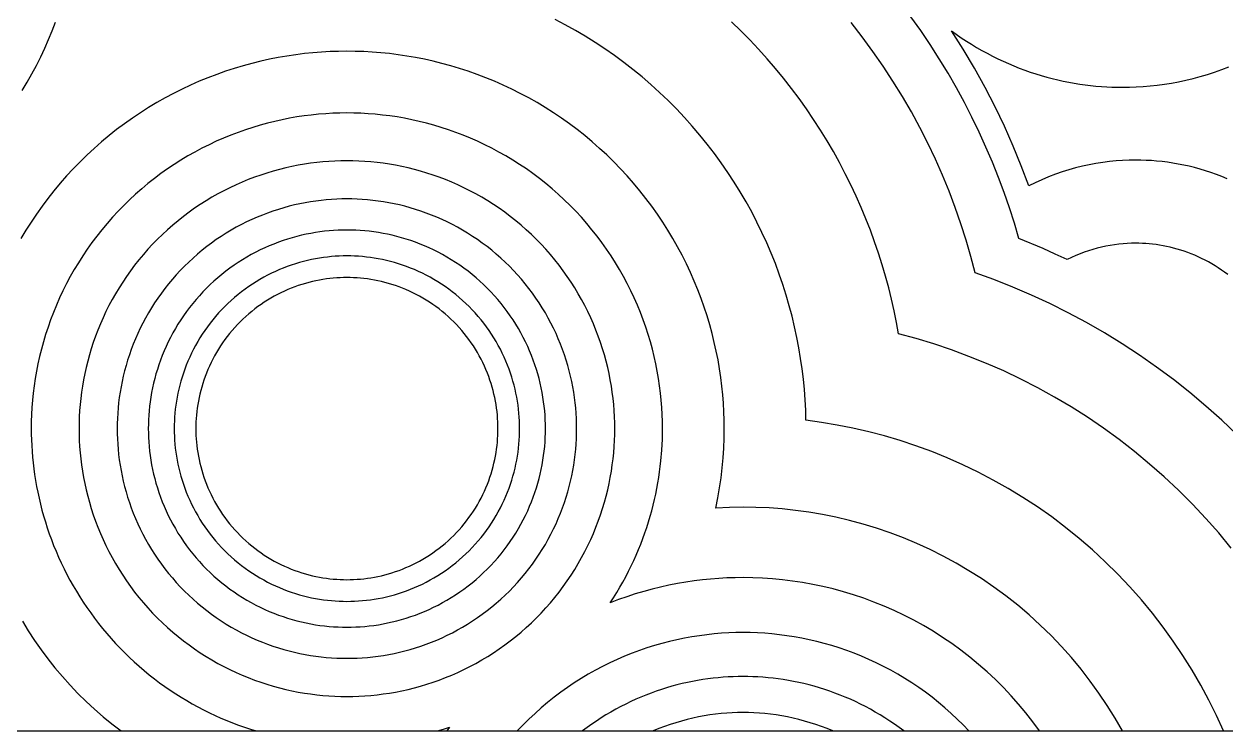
# Model space of a CAD drawing. Header units: millimetres. Extents: x -2212 to -1612, y 647 to 937.
# Drawn here: x -1735.9 to -1656.4, y 724.3 to 771.1 of the extents above; entities that cross this region are included whole.
import ezdxf

# ---------------------------------------------------------------- set-up
doc = ezdxf.new("R2010")
doc.units = ezdxf.units.MM
doc.header["$MEASUREMENT"] = 0
doc.layers.add('Default', color=18, linetype='Continuous', true_color=0x000000)
doc.layers.add('VF$DOT - Copy', color=20, linetype='Continuous', true_color=0xff4b00)

msp = doc.modelspace()

# ---------------------------------------------------------------- linework, layer by layer
at = {"layer": 'Default'}
msp.add_lwpolyline([(-2199.737, 724.312), (-1623.737, 724.312)], dxfattribs=at)
at = {"layer": 'VF$DOT - Copy'}
for points in [[(-1736.052, 766.721), (-1735.724, 767.267), (-1735.411, 767.819), (-1735.113, 768.378), (-1734.831, 768.941), (-1734.564, 769.509), (-1734.312, 770.081), (-1734.076, 770.656), (-1733.856, 771.234)], [(-1684.171, 744.88), (-1684.19, 745.55), (-1684.225, 746.226), (-1684.275, 746.907), (-1684.342, 747.592), (-1684.424, 748.28), (-1684.523, 748.972), (-1684.639, 749.667), (-1684.771, 750.364), (-1684.922, 751.063), (-1685.089, 751.762), (-1685.275, 752.462), (-1685.478, 753.162), (-1685.7, 753.861), (-1685.94, 754.558), (-1686.198, 755.253), (-1686.474, 755.945), (-1686.769, 756.634), (-1687.082, 757.318), (-1687.413, 757.997), (-1687.763, 758.67), (-1688.131, 759.337), (-1688.516, 759.997), (-1688.92, 760.648), (-1689.341, 761.291), (-1689.779, 761.925), (-1690.234, 762.549), (-1690.705, 763.162), (-1691.193, 763.764), (-1691.697, 764.353), (-1692.215, 764.931), (-1692.749, 765.495), (-1693.297, 766.045), (-1693.859, 766.581), (-1694.434, 767.103), (-1695.022, 767.609), (-1695.622, 768.099), (-1696.233, 768.574), (-1696.855, 769.032), (-1697.487, 769.473), (-1698.128, 769.896), (-1698.779, 770.303), (-1699.437, 770.691), (-1700.103, 771.062), (-1700.775, 771.415)], [(-1678.036, 750.604), (-1678.175, 751.363), (-1678.33, 752.125), (-1678.503, 752.888), (-1678.693, 753.652), (-1678.9, 754.416), (-1679.125, 755.179), (-1679.367, 755.942), (-1679.628, 756.703), (-1679.906, 757.461), (-1680.202, 758.218), (-1680.516, 758.971), (-1680.848, 759.719), (-1681.198, 760.464), (-1681.566, 761.203), (-1681.951, 761.936), (-1682.354, 762.663), (-1682.775, 763.383), (-1683.213, 764.095), (-1683.668, 764.799), (-1684.14, 765.494), (-1684.629, 766.179), (-1685.134, 766.855), (-1685.655, 767.519), (-1686.191, 768.173), (-1686.743, 768.814), (-1687.31, 769.444), (-1687.892, 770.06), (-1688.487, 770.663), (-1689.096, 771.253)], [(-1672.972, 754.646), (-1673.256, 755.728), (-1673.57, 756.81), (-1673.914, 757.89), (-1674.29, 758.968), (-1674.696, 760.041), (-1675.134, 761.109), (-1675.603, 762.17), (-1676.103, 763.224), (-1676.634, 764.268), (-1677.195, 765.301), (-1677.787, 766.322), (-1678.409, 767.33), (-1679.061, 768.324), (-1679.742, 769.302), (-1680.451, 770.262), (-1681.189, 771.204)], [(-1670.074, 756.906), (-1670.374, 757.922), (-1670.699, 758.937), (-1671.05, 759.95), (-1671.426, 760.96), (-1671.827, 761.965), (-1672.254, 762.966), (-1672.706, 763.96), (-1673.184, 764.948), (-1673.686, 765.927), (-1674.215, 766.898), (-1674.768, 767.86), (-1675.345, 768.81), (-1675.947, 769.749), (-1676.573, 770.675), (-1677.223, 771.588)], [(-1669.424, 760.394), (-1669.917, 761.717), (-1670.453, 763.033), (-1671.03, 764.34), (-1671.649, 765.636), (-1672.311, 766.919), (-1673.014, 768.187), (-1673.758, 769.438), (-1674.543, 770.67)], [(-1674.543, 770.67), (-1674.217, 770.434), (-1673.887, 770.205), (-1673.554, 769.984), (-1673.216, 769.77), (-1672.875, 769.564), (-1672.53, 769.365), (-1672.183, 769.175), (-1671.832, 768.992), (-1671.479, 768.817), (-1671.124, 768.65), (-1670.767, 768.491), (-1670.407, 768.34), (-1670.047, 768.197), (-1669.685, 768.061), (-1669.322, 767.934), (-1668.958, 767.815), (-1668.594, 767.703), (-1668.229, 767.6), (-1667.865, 767.504), (-1667.5, 767.416), (-1667.136, 767.335), (-1666.773, 767.263), (-1666.41, 767.197), (-1666.049, 767.139), (-1665.688, 767.088), (-1665.33, 767.045), (-1664.972, 767.008), (-1664.617, 766.978), (-1664.263, 766.956), (-1663.912, 766.939), (-1663.563, 766.93), (-1663.216, 766.927), (-1662.763, 766.932), (-1662.306, 766.949), (-1661.846, 766.976), (-1661.382, 767.016), (-1660.915, 767.067), (-1660.445, 767.13), (-1659.973, 767.206), (-1659.499, 767.294), (-1659.025, 767.395), (-1658.549, 767.509), (-1658.073, 767.636), (-1657.598, 767.776), (-1657.123, 767.93), (-1656.649, 768.097), (-1656.178, 768.278)], [(-1689.576, 744.327), (-1689.582, 744.882), (-1689.601, 745.441), (-1689.632, 746.004), (-1689.677, 746.572), (-1689.735, 747.143), (-1689.807, 747.717), (-1689.893, 748.294), (-1689.993, 748.873), (-1690.108, 749.454), (-1690.237, 750.036), (-1690.381, 750.619), (-1690.54, 751.201), (-1690.715, 751.784), (-1690.905, 752.365), (-1691.11, 752.945), (-1691.33, 753.523), (-1691.566, 754.098), (-1691.818, 754.67), (-1692.085, 755.238), (-1692.367, 755.802), (-1692.665, 756.36), (-1692.978, 756.913), (-1693.306, 757.459), (-1693.648, 757.998), (-1694.006, 758.53), (-1694.378, 759.053), (-1694.764, 759.568), (-1695.163, 760.074), (-1695.577, 760.57), (-1696.003, 761.055), (-1696.442, 761.53), (-1696.893, 761.993), (-1697.357, 762.444), (-1697.831, 762.883), (-1698.317, 763.31), (-1698.812, 763.723), (-1699.318, 764.123), (-1699.833, 764.509), (-1700.356, 764.88), (-1700.888, 765.238), (-1701.427, 765.581), (-1701.974, 765.909), (-1702.526, 766.222), (-1703.085, 766.519), (-1703.648, 766.802), (-1704.216, 767.069), (-1704.788, 767.32), (-1705.363, 767.556), (-1705.941, 767.777), (-1706.521, 767.982), (-1707.102, 768.172), (-1707.685, 768.346), (-1708.268, 768.505), (-1708.85, 768.649), (-1709.432, 768.779), (-1710.013, 768.893), (-1710.592, 768.993), (-1711.169, 769.079), (-1711.743, 769.151), (-1712.314, 769.209), (-1712.882, 769.254), (-1713.446, 769.285), (-1714.005, 769.304), (-1714.559, 769.31), (-1715.114, 769.304), (-1715.673, 769.285), (-1716.237, 769.254), (-1716.804, 769.209), (-1717.375, 769.151), (-1717.949, 769.079), (-1718.526, 768.993), (-1719.105, 768.893), (-1719.686, 768.779), (-1720.268, 768.649), (-1720.851, 768.505), (-1721.434, 768.346), (-1722.016, 768.172), (-1722.598, 767.982), (-1723.178, 767.777), (-1723.756, 767.556), (-1724.331, 767.32), (-1724.903, 767.069), (-1725.471, 766.802), (-1726.034, 766.519), (-1726.592, 766.222), (-1727.145, 765.909), (-1727.691, 765.581), (-1728.23, 765.238), (-1728.762, 764.88), (-1729.286, 764.509), (-1729.801, 764.123), (-1730.306, 763.723), (-1730.802, 763.31), (-1731.287, 762.883), (-1731.762, 762.444), (-1732.225, 761.993), (-1732.676, 761.53), (-1733.116, 761.055), (-1733.542, 760.57), (-1733.955, 760.074), (-1734.355, 759.568), (-1734.741, 759.053), (-1735.113, 758.53), (-1735.47, 757.998), (-1735.813, 757.459), (-1736.141, 756.913)], [(-1693.664, 744.327), (-1693.669, 744.791), (-1693.684, 745.259), (-1693.711, 745.73), (-1693.748, 746.205), (-1693.797, 746.682), (-1693.857, 747.162), (-1693.929, 747.645), (-1694.012, 748.129), (-1694.108, 748.615), (-1694.216, 749.102), (-1694.337, 749.589), (-1694.47, 750.077), (-1694.616, 750.564), (-1694.775, 751.05), (-1694.946, 751.535), (-1695.131, 752.019), (-1695.328, 752.5), (-1695.538, 752.978), (-1695.762, 753.453), (-1695.998, 753.924), (-1696.247, 754.391), (-1696.509, 754.853), (-1696.783, 755.31), (-1697.07, 755.761), (-1697.369, 756.206), (-1697.68, 756.644), (-1698.002, 757.075), (-1698.337, 757.498), (-1698.682, 757.912), (-1699.039, 758.318), (-1699.406, 758.715), (-1699.784, 759.103), (-1700.171, 759.48), (-1700.568, 759.847), (-1700.974, 760.204), (-1701.389, 760.55), (-1701.812, 760.884), (-1702.242, 761.207), (-1702.68, 761.518), (-1703.125, 761.817), (-1703.576, 762.103), (-1704.033, 762.378), (-1704.495, 762.639), (-1704.962, 762.888), (-1705.433, 763.125), (-1705.908, 763.348), (-1706.387, 763.558), (-1706.868, 763.756), (-1707.351, 763.94), (-1707.836, 764.112), (-1708.322, 764.27), (-1708.81, 764.416), (-1709.297, 764.549), (-1709.785, 764.67), (-1710.271, 764.778), (-1710.757, 764.874), (-1711.241, 764.958), (-1711.724, 765.03), (-1712.204, 765.09), (-1712.682, 765.138), (-1713.156, 765.176), (-1713.628, 765.202), (-1714.095, 765.218), (-1714.559, 765.223), (-1715.023, 765.218), (-1715.491, 765.202), (-1715.962, 765.176), (-1716.437, 765.138), (-1716.915, 765.09), (-1717.395, 765.03), (-1717.877, 764.958), (-1718.362, 764.874), (-1718.847, 764.778), (-1719.334, 764.67), (-1719.821, 764.549), (-1720.309, 764.416), (-1720.796, 764.27), (-1721.282, 764.112), (-1721.768, 763.94), (-1722.251, 763.756), (-1722.732, 763.558), (-1723.21, 763.348), (-1723.685, 763.125), (-1724.157, 762.888), (-1724.624, 762.639), (-1725.086, 762.378), (-1725.543, 762.103), (-1725.994, 761.817), (-1726.438, 761.518), (-1726.876, 761.207), (-1727.307, 760.884), (-1727.73, 760.55), (-1728.145, 760.204), (-1728.551, 759.847), (-1728.947, 759.48), (-1729.335, 759.103), (-1729.712, 758.715), (-1730.08, 758.318), (-1730.436, 757.912), (-1730.782, 757.498), (-1731.116, 757.075), (-1731.439, 756.644), (-1731.75, 756.206), (-1732.049, 755.761), (-1732.336, 755.31), (-1732.61, 754.853), (-1732.872, 754.391), (-1733.121, 753.924), (-1733.357, 753.453), (-1733.58, 752.978), (-1733.791, 752.5), (-1733.988, 752.019), (-1734.172, 751.535), (-1734.344, 751.05), (-1734.503, 750.564), (-1734.649, 750.077), (-1734.782, 749.589), (-1734.902, 749.102), (-1735.01, 748.615), (-1735.106, 748.129), (-1735.19, 747.645), (-1735.262, 747.162), (-1735.322, 746.682), (-1735.371, 746.205), (-1735.408, 745.73), (-1735.434, 745.259), (-1735.45, 744.791), (-1735.455, 744.327), (-1735.452, 743.954), (-1735.442, 743.579), (-1735.425, 743.201), (-1735.401, 742.821), (-1735.37, 742.439), (-1735.331, 742.055), (-1735.285, 741.669), (-1735.232, 741.282), (-1735.171, 740.893), (-1735.102, 740.503), (-1735.026, 740.113), (-1734.941, 739.721), (-1734.849, 739.329), (-1734.748, 738.937), (-1734.639, 738.545), (-1734.522, 738.153), (-1734.397, 737.762), (-1734.263, 737.371), (-1734.121, 736.981), (-1733.971, 736.593), (-1733.812, 736.206), (-1733.645, 735.82), (-1733.47, 735.437), (-1733.286, 735.056), (-1733.094, 734.678), (-1732.893, 734.302), (-1732.685, 733.93), (-1732.468, 733.56), (-1732.243, 733.195), (-1732.01, 732.833), (-1731.769, 732.476), (-1731.52, 732.122), (-1731.264, 731.774), (-1731, 731.43), (-1730.729, 731.092), (-1730.45, 730.758), (-1730.165, 730.431), (-1729.872, 730.109), (-1729.573, 729.793), (-1729.267, 729.484), (-1728.955, 729.181), (-1728.636, 728.884), (-1728.312, 728.595), (-1727.982, 728.312), (-1727.646, 728.037), (-1727.305, 727.769), (-1726.96, 727.508), (-1726.609, 727.255), (-1726.254, 727.01), (-1725.894, 726.773), (-1725.531, 726.543), (-1725.164, 726.322), (-1724.793, 726.109), (-1724.419, 725.904), (-1724.042, 725.707), (-1723.663, 725.518), (-1723.281, 725.338), (-1722.896, 725.166), (-1722.51, 725.003), (-1722.123, 724.848), (-1721.734, 724.701), (-1721.343, 724.563), (-1720.952, 724.433), (-1720.561, 724.312)], [(-1656.284, 760.868), (-1656.641, 761.015), (-1657, 761.152), (-1657.36, 761.279), (-1657.721, 761.397), (-1658.082, 761.505), (-1658.444, 761.604), (-1658.805, 761.693), (-1659.167, 761.773), (-1659.527, 761.844), (-1659.886, 761.907), (-1660.244, 761.96), (-1660.601, 762.005), (-1660.955, 762.041), (-1661.307, 762.068), (-1661.657, 762.088), (-1662.004, 762.099), (-1662.348, 762.103), (-1662.776, 762.097), (-1663.208, 762.079), (-1663.645, 762.049), (-1664.084, 762.006), (-1664.527, 761.949), (-1664.972, 761.88), (-1665.419, 761.796), (-1665.868, 761.699), (-1666.317, 761.587), (-1666.766, 761.461), (-1667.215, 761.32), (-1667.662, 761.164), (-1668.107, 760.994), (-1668.55, 760.809), (-1668.989, 760.609), (-1669.424, 760.394)], [(-1666.872, 755.517), (-1667.668, 755.887), (-1668.466, 756.242), (-1670.074, 756.906)], [(-1656.248, 754.523), (-1656.454, 754.677), (-1656.663, 754.826), (-1656.876, 754.969), (-1657.092, 755.106), (-1657.311, 755.237), (-1657.532, 755.363), (-1657.755, 755.482), (-1657.981, 755.595), (-1658.208, 755.702), (-1658.437, 755.802), (-1658.667, 755.897), (-1658.899, 755.985), (-1659.131, 756.067), (-1659.364, 756.143), (-1659.597, 756.213), (-1659.83, 756.277), (-1660.063, 756.334), (-1660.296, 756.386), (-1660.529, 756.432), (-1660.76, 756.472), (-1660.991, 756.507), (-1661.221, 756.535), (-1661.45, 756.559), (-1661.677, 756.576), (-1661.902, 756.589), (-1662.126, 756.597), (-1662.348, 756.599), (-1662.622, 756.595), (-1662.898, 756.584), (-1663.177, 756.565), (-1663.458, 756.537), (-1663.741, 756.502), (-1664.025, 756.457), (-1664.311, 756.404), (-1664.598, 756.343), (-1664.885, 756.272), (-1665.172, 756.192), (-1665.459, 756.103), (-1665.745, 756.005), (-1666.03, 755.897), (-1666.313, 755.78), (-1666.594, 755.653), (-1666.872, 755.517)], [(-1655.64, 743.93), (-1656.652, 744.888), (-1657.691, 745.815), (-1658.756, 746.71), (-1659.845, 747.572), (-1660.958, 748.399), (-1662.092, 749.191), (-1663.245, 749.948), (-1664.416, 750.667), (-1665.604, 751.35), (-1666.806, 751.995), (-1668.02, 752.602), (-1669.246, 753.17), (-1670.481, 753.701), (-1671.724, 754.193), (-1672.972, 754.646)], [(-1656.017, 736.424), (-1656.843, 737.418), (-1657.7, 738.387), (-1658.587, 739.329), (-1659.504, 740.244), (-1660.448, 741.129), (-1661.419, 741.984), (-1662.415, 742.807), (-1663.435, 743.597), (-1664.476, 744.353), (-1665.537, 745.075), (-1666.616, 745.762), (-1667.712, 746.412), (-1668.823, 747.027), (-1669.947, 747.604), (-1671.083, 748.145), (-1672.228, 748.648), (-1673.381, 749.113), (-1674.54, 749.541), (-1675.703, 749.932), (-1676.869, 750.286), (-1678.036, 750.604)], [(-1656.529, 724.312), (-1656.995, 725.333), (-1657.496, 726.344), (-1658.033, 727.344), (-1658.605, 728.33), (-1659.212, 729.3), (-1659.852, 730.253), (-1660.526, 731.188), (-1661.232, 732.101), (-1661.969, 732.992), (-1662.737, 733.86), (-1663.533, 734.701), (-1664.358, 735.516), (-1665.209, 736.302), (-1666.085, 737.059), (-1666.984, 737.786), (-1667.905, 738.48), (-1668.847, 739.142), (-1669.806, 739.77), (-1670.782, 740.364), (-1671.773, 740.924), (-1672.777, 741.448), (-1673.793, 741.937), (-1674.817, 742.39), (-1675.849, 742.807), (-1676.887, 743.188), (-1677.929, 743.534), (-1678.973, 743.844), (-1680.018, 744.119), (-1681.061, 744.36), (-1682.102, 744.566), (-1683.139, 744.739), (-1684.171, 744.88)], [(-1697.134, 732.794), (-1696.914, 733.134), (-1696.701, 733.477), (-1696.495, 733.824), (-1696.296, 734.173), (-1696.105, 734.526), (-1695.921, 734.881), (-1695.744, 735.238), (-1695.574, 735.597), (-1695.412, 735.959), (-1695.258, 736.322), (-1695.111, 736.686), (-1694.971, 737.052), (-1694.838, 737.419), (-1694.713, 737.787), (-1694.596, 738.155), (-1694.486, 738.524), (-1694.383, 738.893), (-1694.287, 739.262), (-1694.198, 739.63), (-1694.117, 739.999), (-1694.042, 740.367), (-1693.975, 740.734), (-1693.914, 741.1), (-1693.86, 741.465), (-1693.813, 741.829), (-1693.773, 742.191), (-1693.712, 742.911), (-1693.675, 743.623), (-1693.664, 744.327)], [(-1690.135, 739.07), (-1690.001, 739.74), (-1689.885, 740.408), (-1689.789, 741.072), (-1689.711, 741.733), (-1689.651, 742.39), (-1689.609, 743.041), (-1689.584, 743.687), (-1689.576, 744.327)], [(-1663.216, 724.312), (-1663.704, 725.16), (-1664.223, 725.995), (-1664.773, 726.815), (-1665.352, 727.617), (-1665.96, 728.401), (-1666.596, 729.165), (-1667.258, 729.908), (-1667.947, 730.627), (-1668.66, 731.323), (-1669.397, 731.992), (-1670.155, 732.635), (-1670.934, 733.251), (-1671.732, 733.838), (-1672.547, 734.395), (-1673.378, 734.922), (-1674.223, 735.418), (-1675.081, 735.884), (-1675.949, 736.317), (-1676.826, 736.719), (-1677.711, 737.088), (-1678.601, 737.426), (-1679.496, 737.732), (-1680.393, 738.006), (-1681.29, 738.249), (-1682.187, 738.461), (-1683.082, 738.642), (-1683.974, 738.794), (-1684.86, 738.916), (-1685.741, 739.01), (-1686.614, 739.075), (-1687.479, 739.114), (-1688.334, 739.127), (-1689.23, 739.113), (-1690.135, 739.07)], [(-1668.714, 724.312), (-1669.154, 724.913), (-1669.613, 725.502), (-1670.092, 726.078), (-1670.588, 726.639), (-1671.103, 727.184), (-1671.634, 727.714), (-1672.181, 728.226), (-1672.744, 728.721), (-1673.32, 729.197), (-1673.911, 729.654), (-1674.514, 730.092), (-1675.129, 730.51), (-1675.754, 730.908), (-1676.389, 731.284), (-1677.032, 731.64), (-1677.683, 731.974), (-1678.341, 732.287), (-1679.004, 732.578), (-1679.672, 732.848), (-1680.343, 733.096), (-1681.017, 733.322), (-1681.692, 733.527), (-1682.368, 733.711), (-1683.043, 733.873), (-1683.717, 734.015), (-1684.389, 734.137), (-1685.059, 734.239), (-1685.724, 734.321), (-1686.385, 734.384), (-1687.041, 734.428), (-1687.691, 734.454), (-1688.334, 734.463), (-1688.865, 734.457), (-1689.4, 734.439), (-1689.939, 734.409), (-1690.482, 734.367), (-1691.029, 734.311), (-1691.578, 734.243), (-1692.13, 734.161), (-1692.684, 734.066), (-1693.24, 733.957), (-1693.797, 733.834), (-1694.354, 733.697), (-1694.912, 733.545), (-1695.47, 733.379), (-1696.026, 733.199), (-1696.581, 733.004), (-1697.134, 732.794)], [(-1736.043, 731.575), (-1735.651, 730.936), (-1735.239, 730.308), (-1734.807, 729.691), (-1734.355, 729.086), (-1733.884, 728.493), (-1733.395, 727.914), (-1732.888, 727.35), (-1732.364, 726.801), (-1731.823, 726.268), (-1731.267, 725.752), (-1730.695, 725.254), (-1730.11, 724.773), (-1729.511, 724.312)], [(-1673.389, 724.312), (-1673.77, 724.71), (-1674.161, 725.099), (-1674.563, 725.477), (-1674.975, 725.843), (-1675.395, 726.198), (-1675.825, 726.541), (-1676.263, 726.872), (-1676.709, 727.19), (-1677.162, 727.495), (-1677.622, 727.788), (-1678.088, 728.067), (-1678.56, 728.332), (-1679.037, 728.584), (-1679.518, 728.823), (-1680.003, 729.048), (-1680.492, 729.259), (-1680.983, 729.456), (-1681.476, 729.639), (-1681.972, 729.809), (-1682.468, 729.965), (-1682.965, 730.107), (-1683.462, 730.236), (-1683.958, 730.352), (-1684.454, 730.454), (-1684.948, 730.543), (-1685.441, 730.62), (-1685.931, 730.684), (-1686.419, 730.736), (-1686.903, 730.776), (-1687.384, 730.804), (-1687.861, 730.821), (-1688.334, 730.826), (-1688.807, 730.821), (-1689.285, 730.804), (-1689.766, 730.776), (-1690.25, 730.736), (-1690.738, 730.684), (-1691.228, 730.62), (-1691.72, 730.543), (-1692.215, 730.454), (-1692.71, 730.352), (-1693.207, 730.236), (-1693.704, 730.107), (-1694.201, 729.965), (-1694.697, 729.809), (-1695.192, 729.639), (-1695.686, 729.456), (-1696.177, 729.259), (-1696.666, 729.048), (-1697.151, 728.823), (-1697.632, 728.584), (-1698.109, 728.332), (-1698.581, 728.067), (-1699.047, 727.788), (-1699.507, 727.495), (-1699.96, 727.19), (-1700.406, 726.872), (-1700.844, 726.541), (-1701.273, 726.198), (-1701.694, 725.843), (-1702.106, 725.477), (-1702.508, 725.099), (-1702.899, 724.71), (-1703.28, 724.312)], [(-1677.702, 724.312), (-1678.005, 724.538), (-1678.312, 724.758), (-1678.624, 724.971), (-1678.939, 725.177), (-1679.258, 725.375), (-1679.58, 725.566), (-1679.906, 725.75), (-1680.234, 725.926), (-1680.565, 726.094), (-1680.898, 726.255), (-1681.233, 726.408), (-1681.57, 726.554), (-1681.909, 726.692), (-1682.249, 726.822), (-1682.59, 726.945), (-1682.932, 727.059), (-1683.274, 727.167), (-1683.617, 727.267), (-1683.96, 727.359), (-1684.303, 727.444), (-1684.645, 727.521), (-1684.987, 727.592), (-1685.329, 727.655), (-1685.669, 727.711), (-1686.008, 727.76), (-1686.346, 727.801), (-1686.682, 727.837), (-1687.017, 727.865), (-1687.349, 727.887), (-1687.68, 727.903), (-1688.008, 727.912), (-1688.334, 727.915), (-1688.66, 727.912), (-1688.989, 727.903), (-1689.319, 727.887), (-1689.652, 727.865), (-1689.987, 727.837), (-1690.323, 727.801), (-1690.661, 727.76), (-1691, 727.711), (-1691.34, 727.655), (-1691.681, 727.592), (-1692.023, 727.521), (-1692.366, 727.444), (-1692.709, 727.359), (-1693.052, 727.267), (-1693.395, 727.167), (-1693.737, 727.059), (-1694.079, 726.945), (-1694.42, 726.822), (-1694.76, 726.692), (-1695.099, 726.554), (-1695.436, 726.408), (-1695.771, 726.255), (-1696.104, 726.094), (-1696.435, 725.926), (-1696.763, 725.75), (-1697.088, 725.566), (-1697.411, 725.375), (-1697.73, 725.177), (-1698.045, 724.971), (-1698.356, 724.758), (-1698.664, 724.538), (-1698.967, 724.312)], [(-1682.394, 724.312), (-1682.766, 724.465), (-1683.139, 724.607), (-1683.514, 724.739), (-1683.889, 724.86), (-1684.266, 724.97), (-1684.642, 725.071), (-1685.018, 725.16), (-1685.394, 725.24), (-1685.769, 725.309), (-1686.142, 725.369), (-1686.513, 725.419), (-1686.883, 725.459), (-1687.25, 725.49), (-1687.615, 725.512), (-1687.976, 725.525), (-1688.334, 725.529), (-1688.693, 725.525), (-1689.054, 725.512), (-1689.419, 725.49), (-1689.786, 725.459), (-1690.155, 725.419), (-1690.527, 725.369), (-1690.9, 725.309), (-1691.275, 725.24), (-1691.65, 725.16), (-1692.027, 725.071), (-1692.403, 724.97), (-1692.779, 724.86), (-1693.155, 724.739), (-1693.53, 724.607), (-1693.903, 724.465), (-1694.275, 724.312)], [(-1708.558, 724.312), (-1708.166, 724.433), (-1707.774, 724.564)], [(-1707.774, 724.564), (-1707.955, 724.312)]]:
    msp.add_lwpolyline(points, dxfattribs=at)
for points in [[(-1696.828, 744.327), (-1696.832, 744.721), (-1696.845, 745.117), (-1696.868, 745.517), (-1696.899, 745.92), (-1696.941, 746.326), (-1696.992, 746.733), (-1697.053, 747.143), (-1697.124, 747.553), (-1697.205, 747.966), (-1697.297, 748.379), (-1697.399, 748.792), (-1697.512, 749.206), (-1697.636, 749.619), (-1697.771, 750.032), (-1697.916, 750.444), (-1698.073, 750.854), (-1698.24, 751.262), (-1698.419, 751.668), (-1698.608, 752.071), (-1698.809, 752.471), (-1699.02, 752.867), (-1699.242, 753.259), (-1699.475, 753.647), (-1699.718, 754.03), (-1699.972, 754.407), (-1700.236, 754.779), (-1700.51, 755.144), (-1700.793, 755.503), (-1701.087, 755.855), (-1701.389, 756.2), (-1701.701, 756.536), (-1702.021, 756.865), (-1702.35, 757.185), (-1702.687, 757.497), (-1703.031, 757.8), (-1703.383, 758.093), (-1703.742, 758.377), (-1704.107, 758.651), (-1704.479, 758.915), (-1704.856, 759.168), (-1705.239, 759.412), (-1705.627, 759.644), (-1706.019, 759.866), (-1706.415, 760.078), (-1706.815, 760.278), (-1707.218, 760.468), (-1707.624, 760.646), (-1708.032, 760.814), (-1708.443, 760.97), (-1708.854, 761.116), (-1709.267, 761.25), (-1709.68, 761.374), (-1710.094, 761.487), (-1710.508, 761.589), (-1710.921, 761.681), (-1711.333, 761.763), (-1711.744, 761.834), (-1712.153, 761.895), (-1712.561, 761.946), (-1712.966, 761.987), (-1713.369, 762.019), (-1713.769, 762.041), (-1714.166, 762.054), (-1714.559, 762.059), (-1714.953, 762.054), (-1715.35, 762.041), (-1715.75, 762.019), (-1716.153, 761.987), (-1716.558, 761.946), (-1716.965, 761.895), (-1717.375, 761.834), (-1717.786, 761.763), (-1718.198, 761.681), (-1718.611, 761.589), (-1719.025, 761.487), (-1719.438, 761.374), (-1719.852, 761.25), (-1720.264, 761.116), (-1720.676, 760.97), (-1721.086, 760.814), (-1721.494, 760.646), (-1721.9, 760.468), (-1722.303, 760.278), (-1722.703, 760.078), (-1723.1, 759.866), (-1723.492, 759.644), (-1723.879, 759.412), (-1724.262, 759.168), (-1724.64, 758.915), (-1725.011, 758.651), (-1725.377, 758.377), (-1725.735, 758.093), (-1726.087, 757.8), (-1726.432, 757.497), (-1726.769, 757.185), (-1727.097, 756.865), (-1727.418, 756.536), (-1727.729, 756.2), (-1728.032, 755.855), (-1728.325, 755.503), (-1728.609, 755.144), (-1728.883, 754.779), (-1729.147, 754.407), (-1729.401, 754.03), (-1729.644, 753.647), (-1729.877, 753.259), (-1730.099, 752.867), (-1730.31, 752.471), (-1730.51, 752.071), (-1730.7, 751.668), (-1730.878, 751.262), (-1731.046, 750.854), (-1731.202, 750.444), (-1731.348, 750.032), (-1731.483, 749.619), (-1731.606, 749.206), (-1731.719, 748.792), (-1731.822, 748.379), (-1731.913, 747.966), (-1731.995, 747.553), (-1732.066, 747.143), (-1732.127, 746.733), (-1732.178, 746.326), (-1732.219, 745.92), (-1732.251, 745.517), (-1732.273, 745.117), (-1732.286, 744.721), (-1732.291, 744.327), (-1732.286, 743.933), (-1732.273, 743.537), (-1732.251, 743.137), (-1732.219, 742.734), (-1732.178, 742.328), (-1732.127, 741.921), (-1732.066, 741.512), (-1731.995, 741.101), (-1731.913, 740.688), (-1731.822, 740.275), (-1731.719, 739.862), (-1731.606, 739.448), (-1731.483, 739.035), (-1731.348, 738.622), (-1731.202, 738.21), (-1731.046, 737.8), (-1730.878, 737.392), (-1730.7, 736.986), (-1730.51, 736.583), (-1730.31, 736.183), (-1730.099, 735.787), (-1729.877, 735.395), (-1729.644, 735.007), (-1729.401, 734.624), (-1729.147, 734.247), (-1728.883, 733.875), (-1728.609, 733.51), (-1728.325, 733.151), (-1728.032, 732.799), (-1727.729, 732.454), (-1727.418, 732.118), (-1727.097, 731.789), (-1726.769, 731.469), (-1726.432, 731.157), (-1726.087, 730.854), (-1725.735, 730.561), (-1725.377, 730.277), (-1725.011, 730.003), (-1724.64, 729.739), (-1724.262, 729.486), (-1723.879, 729.242), (-1723.492, 729.01), (-1723.1, 728.788), (-1722.703, 728.576), (-1722.303, 728.376), (-1721.9, 728.186), (-1721.494, 728.008), (-1721.086, 727.84), (-1720.676, 727.684), (-1720.264, 727.538), (-1719.852, 727.404), (-1719.438, 727.28), (-1719.025, 727.167), (-1718.611, 727.065), (-1718.198, 726.973), (-1717.786, 726.891), (-1717.375, 726.82), (-1716.965, 726.759), (-1716.558, 726.708), (-1716.153, 726.667), (-1715.75, 726.635), (-1715.35, 726.613), (-1714.953, 726.6), (-1714.559, 726.595), (-1714.166, 726.6), (-1713.769, 726.613), (-1713.369, 726.635), (-1712.966, 726.667), (-1712.561, 726.708), (-1712.153, 726.759), (-1711.744, 726.82), (-1711.333, 726.891), (-1710.921, 726.973), (-1710.508, 727.065), (-1710.094, 727.167), (-1709.68, 727.28), (-1709.267, 727.404), (-1708.854, 727.538), (-1708.443, 727.684), (-1708.032, 727.84), (-1707.624, 728.008), (-1707.218, 728.186), (-1706.815, 728.376), (-1706.415, 728.576), (-1706.019, 728.788), (-1705.627, 729.01), (-1705.239, 729.242), (-1704.856, 729.486), (-1704.479, 729.739), (-1704.107, 730.003), (-1703.742, 730.277), (-1703.383, 730.561), (-1703.031, 730.854), (-1702.687, 731.157), (-1702.35, 731.469), (-1702.021, 731.789), (-1701.701, 732.118), (-1701.389, 732.454), (-1701.087, 732.799), (-1700.793, 733.151), (-1700.51, 733.51), (-1700.236, 733.875), (-1699.972, 734.247), (-1699.718, 734.624), (-1699.475, 735.007), (-1699.242, 735.395), (-1699.02, 735.787), (-1698.809, 736.183), (-1698.608, 736.583), (-1698.419, 736.986), (-1698.24, 737.392), (-1698.073, 737.8), (-1697.916, 738.21), (-1697.771, 738.622), (-1697.636, 739.035), (-1697.512, 739.448), (-1697.399, 739.862), (-1697.297, 740.275), (-1697.205, 740.688), (-1697.124, 741.101), (-1697.053, 741.512), (-1696.992, 741.921), (-1696.941, 742.328), (-1696.899, 742.734), (-1696.868, 743.137), (-1696.845, 743.537), (-1696.832, 743.933)], [(-1699.352, 744.327), (-1699.356, 744.665), (-1699.368, 745.005), (-1699.387, 745.348), (-1699.414, 745.693), (-1699.449, 746.041), (-1699.493, 746.391), (-1699.545, 746.742), (-1699.606, 747.094), (-1699.676, 747.448), (-1699.755, 747.802), (-1699.843, 748.157), (-1699.939, 748.511), (-1700.046, 748.866), (-1700.161, 749.22), (-1700.286, 749.573), (-1700.42, 749.925), (-1700.564, 750.275), (-1700.717, 750.623), (-1700.879, 750.968), (-1701.051, 751.311), (-1701.232, 751.651), (-1701.423, 751.988), (-1701.623, 752.32), (-1701.831, 752.648), (-1702.049, 752.972), (-1702.275, 753.291), (-1702.51, 753.604), (-1702.753, 753.912), (-1703.005, 754.214), (-1703.264, 754.509), (-1703.532, 754.798), (-1703.806, 755.08), (-1704.088, 755.355), (-1704.377, 755.622), (-1704.673, 755.881), (-1704.974, 756.133), (-1705.282, 756.376), (-1705.596, 756.611), (-1705.914, 756.838), (-1706.238, 757.055), (-1706.566, 757.264), (-1706.899, 757.463), (-1707.235, 757.654), (-1707.575, 757.835), (-1707.918, 758.007), (-1708.264, 758.169), (-1708.612, 758.323), (-1708.962, 758.466), (-1709.313, 758.6), (-1709.667, 758.725), (-1710.02, 758.841), (-1710.375, 758.947), (-1710.73, 759.044), (-1711.084, 759.132), (-1711.439, 759.21), (-1711.792, 759.28), (-1712.145, 759.341), (-1712.496, 759.393), (-1712.845, 759.437), (-1713.193, 759.472), (-1713.538, 759.5), (-1713.881, 759.519), (-1714.222, 759.53), (-1714.559, 759.534), (-1714.897, 759.53), (-1715.237, 759.519), (-1715.58, 759.5), (-1715.926, 759.472), (-1716.273, 759.437), (-1716.623, 759.393), (-1716.974, 759.341), (-1717.326, 759.28), (-1717.68, 759.21), (-1718.034, 759.132), (-1718.389, 759.044), (-1718.744, 758.947), (-1719.098, 758.841), (-1719.452, 758.725), (-1719.805, 758.6), (-1720.157, 758.466), (-1720.507, 758.323), (-1720.855, 758.169), (-1721.201, 758.007), (-1721.544, 757.835), (-1721.884, 757.654), (-1722.22, 757.463), (-1722.552, 757.264), (-1722.881, 757.055), (-1723.204, 756.838), (-1723.523, 756.611), (-1723.836, 756.376), (-1724.144, 756.133), (-1724.446, 755.881), (-1724.741, 755.622), (-1725.03, 755.355), (-1725.312, 755.08), (-1725.587, 754.798), (-1725.854, 754.509), (-1726.114, 754.214), (-1726.365, 753.912), (-1726.609, 753.604), (-1726.843, 753.291), (-1727.07, 752.972), (-1727.287, 752.648), (-1727.496, 752.32), (-1727.696, 751.988), (-1727.886, 751.651), (-1728.067, 751.311), (-1728.239, 750.968), (-1728.402, 750.623), (-1728.555, 750.275), (-1728.698, 749.925), (-1728.833, 749.573), (-1728.958, 749.22), (-1729.073, 748.866), (-1729.179, 748.511), (-1729.276, 748.157), (-1729.364, 747.802), (-1729.443, 747.448), (-1729.512, 747.094), (-1729.573, 746.742), (-1729.626, 746.391), (-1729.669, 746.041), (-1729.705, 745.693), (-1729.732, 745.348), (-1729.751, 745.005), (-1729.762, 744.665), (-1729.766, 744.327), (-1729.762, 743.989), (-1729.751, 743.649), (-1729.732, 743.306), (-1729.705, 742.961), (-1729.669, 742.613), (-1729.626, 742.264), (-1729.573, 741.912), (-1729.512, 741.56), (-1729.443, 741.206), (-1729.364, 740.852), (-1729.276, 740.497), (-1729.179, 740.143), (-1729.073, 739.788), (-1728.958, 739.434), (-1728.833, 739.081), (-1728.698, 738.729), (-1728.555, 738.379), (-1728.402, 738.031), (-1728.239, 737.686), (-1728.067, 737.343), (-1727.886, 737.003), (-1727.696, 736.666), (-1727.496, 736.334), (-1727.287, 736.006), (-1727.07, 735.682), (-1726.843, 735.363), (-1726.609, 735.05), (-1726.365, 734.742), (-1726.114, 734.44), (-1725.854, 734.145), (-1725.587, 733.856), (-1725.312, 733.574), (-1725.03, 733.299), (-1724.741, 733.032), (-1724.446, 732.773), (-1724.144, 732.521), (-1723.836, 732.278), (-1723.523, 732.043), (-1723.204, 731.817), (-1722.881, 731.599), (-1722.552, 731.39), (-1722.22, 731.191), (-1721.884, 731), (-1721.544, 730.819), (-1721.201, 730.647), (-1720.855, 730.485), (-1720.507, 730.332), (-1720.157, 730.188), (-1719.805, 730.054), (-1719.452, 729.929), (-1719.098, 729.813), (-1718.744, 729.707), (-1718.389, 729.61), (-1718.034, 729.522), (-1717.68, 729.444), (-1717.326, 729.374), (-1716.974, 729.313), (-1716.623, 729.261), (-1716.273, 729.217), (-1715.926, 729.182), (-1715.58, 729.154), (-1715.237, 729.135), (-1714.897, 729.124), (-1714.559, 729.12), (-1714.222, 729.124), (-1713.881, 729.135), (-1713.538, 729.154), (-1713.193, 729.182), (-1712.845, 729.217), (-1712.496, 729.261), (-1712.145, 729.313), (-1711.792, 729.374), (-1711.439, 729.444), (-1711.084, 729.522), (-1710.73, 729.61), (-1710.375, 729.707), (-1710.02, 729.813), (-1709.667, 729.929), (-1709.313, 730.054), (-1708.962, 730.188), (-1708.612, 730.332), (-1708.264, 730.485), (-1707.918, 730.647), (-1707.575, 730.819), (-1707.235, 731), (-1706.899, 731.191), (-1706.566, 731.39), (-1706.238, 731.599), (-1705.914, 731.817), (-1705.596, 732.043), (-1705.282, 732.278), (-1704.974, 732.521), (-1704.673, 732.773), (-1704.377, 733.032), (-1704.088, 733.299), (-1703.806, 733.574), (-1703.532, 733.856), (-1703.264, 734.145), (-1703.005, 734.44), (-1702.753, 734.742), (-1702.51, 735.05), (-1702.275, 735.363), (-1702.049, 735.682), (-1701.831, 736.006), (-1701.623, 736.334), (-1701.423, 736.666), (-1701.232, 737.003), (-1701.051, 737.343), (-1700.879, 737.686), (-1700.717, 738.031), (-1700.564, 738.379), (-1700.42, 738.729), (-1700.286, 739.081), (-1700.161, 739.434), (-1700.046, 739.788), (-1699.939, 740.143), (-1699.843, 740.497), (-1699.755, 740.852), (-1699.676, 741.206), (-1699.606, 741.56), (-1699.545, 741.912), (-1699.493, 742.264), (-1699.449, 742.613), (-1699.414, 742.961), (-1699.387, 743.306), (-1699.368, 743.649), (-1699.356, 743.989)], [(-1701.414, 744.327), (-1701.417, 744.619), (-1701.427, 744.913), (-1701.443, 745.21), (-1701.467, 745.508), (-1701.497, 745.809), (-1701.535, 746.111), (-1701.581, 746.414), (-1701.633, 746.719), (-1701.693, 747.025), (-1701.762, 747.331), (-1701.837, 747.637), (-1701.921, 747.944), (-1702.013, 748.251), (-1702.113, 748.557), (-1702.221, 748.862), (-1702.337, 749.166), (-1702.461, 749.468), (-1702.593, 749.769), (-1702.734, 750.068), (-1702.882, 750.365), (-1703.039, 750.658), (-1703.204, 750.949), (-1703.376, 751.237), (-1703.557, 751.52), (-1703.745, 751.8), (-1703.94, 752.076), (-1704.143, 752.347), (-1704.354, 752.613), (-1704.571, 752.874), (-1704.795, 753.129), (-1705.026, 753.379), (-1705.264, 753.622), (-1705.508, 753.86), (-1705.757, 754.091), (-1706.013, 754.315), (-1706.274, 754.533), (-1706.54, 754.743), (-1706.811, 754.946), (-1707.086, 755.142), (-1707.366, 755.33), (-1707.65, 755.51), (-1707.937, 755.683), (-1708.228, 755.847), (-1708.522, 756.004), (-1708.818, 756.153), (-1709.117, 756.293), (-1709.418, 756.425), (-1709.72, 756.55), (-1710.025, 756.666), (-1710.33, 756.774), (-1710.636, 756.873), (-1710.942, 756.965), (-1711.249, 757.049), (-1711.555, 757.125), (-1711.862, 757.193), (-1712.167, 757.253), (-1712.472, 757.306), (-1712.776, 757.351), (-1713.078, 757.389), (-1713.378, 757.419), (-1713.677, 757.443), (-1713.973, 757.46), (-1714.268, 757.469), (-1714.559, 757.473), (-1714.851, 757.469), (-1715.145, 757.46), (-1715.442, 757.443), (-1715.74, 757.419), (-1716.041, 757.389), (-1716.343, 757.351), (-1716.647, 757.306), (-1716.951, 757.253), (-1717.257, 757.193), (-1717.563, 757.125), (-1717.87, 757.049), (-1718.176, 756.965), (-1718.483, 756.873), (-1718.789, 756.774), (-1719.094, 756.666), (-1719.398, 756.55), (-1719.701, 756.425), (-1720.002, 756.293), (-1720.301, 756.153), (-1720.597, 756.004), (-1720.891, 755.847), (-1721.182, 755.683), (-1721.469, 755.51), (-1721.753, 755.33), (-1722.032, 755.142), (-1722.308, 754.946), (-1722.579, 754.743), (-1722.845, 754.533), (-1723.106, 754.315), (-1723.361, 754.091), (-1723.611, 753.86), (-1723.855, 753.622), (-1724.092, 753.379), (-1724.323, 753.129), (-1724.547, 752.874), (-1724.765, 752.613), (-1724.975, 752.347), (-1725.178, 752.076), (-1725.374, 751.8), (-1725.562, 751.52), (-1725.742, 751.237), (-1725.915, 750.949), (-1726.08, 750.658), (-1726.236, 750.365), (-1726.385, 750.068), (-1726.525, 749.769), (-1726.658, 749.468), (-1726.782, 749.166), (-1726.898, 748.862), (-1727.006, 748.557), (-1727.106, 748.251), (-1727.197, 747.944), (-1727.281, 747.637), (-1727.357, 747.331), (-1727.425, 747.025), (-1727.485, 746.719), (-1727.538, 746.414), (-1727.583, 746.111), (-1727.621, 745.809), (-1727.652, 745.508), (-1727.675, 745.21), (-1727.692, 744.913), (-1727.702, 744.619), (-1727.705, 744.327), (-1727.702, 744.035), (-1727.692, 743.741), (-1727.675, 743.444), (-1727.652, 743.146), (-1727.621, 742.845), (-1727.583, 742.543), (-1727.538, 742.24), (-1727.485, 741.935), (-1727.425, 741.629), (-1727.357, 741.323), (-1727.281, 741.017), (-1727.197, 740.71), (-1727.106, 740.403), (-1727.006, 740.097), (-1726.898, 739.792), (-1726.782, 739.488), (-1726.658, 739.186), (-1726.525, 738.885), (-1726.385, 738.586), (-1726.236, 738.289), (-1726.08, 737.996), (-1725.915, 737.705), (-1725.742, 737.417), (-1725.562, 737.134), (-1725.374, 736.854), (-1725.178, 736.578), (-1724.975, 736.307), (-1724.765, 736.041), (-1724.547, 735.781), (-1724.323, 735.525), (-1724.092, 735.275), (-1723.855, 735.032), (-1723.611, 734.794), (-1723.361, 734.563), (-1723.106, 734.339), (-1722.845, 734.121), (-1722.579, 733.911), (-1722.308, 733.708), (-1722.032, 733.512), (-1721.753, 733.324), (-1721.469, 733.144), (-1721.182, 732.971), (-1720.891, 732.807), (-1720.597, 732.65), (-1720.301, 732.501), (-1720.002, 732.361), (-1719.701, 732.229), (-1719.398, 732.104), (-1719.094, 731.988), (-1718.789, 731.88), (-1718.483, 731.781), (-1718.176, 731.689), (-1717.87, 731.605), (-1717.563, 731.529), (-1717.257, 731.461), (-1716.951, 731.401), (-1716.647, 731.348), (-1716.343, 731.303), (-1716.041, 731.265), (-1715.74, 731.235), (-1715.442, 731.211), (-1715.145, 731.195), (-1714.851, 731.185), (-1714.559, 731.181), (-1714.268, 731.185), (-1713.973, 731.195), (-1713.677, 731.211), (-1713.378, 731.235), (-1713.078, 731.265), (-1712.776, 731.303), (-1712.472, 731.348), (-1712.167, 731.401), (-1711.862, 731.461), (-1711.555, 731.529), (-1711.249, 731.605), (-1710.942, 731.689), (-1710.636, 731.781), (-1710.33, 731.88), (-1710.025, 731.988), (-1709.72, 732.104), (-1709.418, 732.229), (-1709.117, 732.361), (-1708.818, 732.501), (-1708.522, 732.65), (-1708.228, 732.807), (-1707.937, 732.971), (-1707.65, 733.144), (-1707.366, 733.324), (-1707.086, 733.512), (-1706.811, 733.708), (-1706.54, 733.911), (-1706.274, 734.121), (-1706.013, 734.339), (-1705.757, 734.563), (-1705.508, 734.794), (-1705.264, 735.032), (-1705.026, 735.275), (-1704.795, 735.525), (-1704.571, 735.781), (-1704.354, 736.041), (-1704.143, 736.307), (-1703.94, 736.578), (-1703.745, 736.854), (-1703.557, 737.134), (-1703.376, 737.417), (-1703.204, 737.705), (-1703.039, 737.996), (-1702.882, 738.289), (-1702.734, 738.586), (-1702.593, 738.885), (-1702.461, 739.186), (-1702.337, 739.488), (-1702.221, 739.792), (-1702.113, 740.097), (-1702.013, 740.403), (-1701.921, 740.71), (-1701.837, 741.017), (-1701.762, 741.323), (-1701.693, 741.629), (-1701.633, 741.935), (-1701.581, 742.24), (-1701.535, 742.543), (-1701.497, 742.845), (-1701.467, 743.146), (-1701.443, 743.444), (-1701.427, 743.741), (-1701.417, 744.035)], [(-1703.124, 744.327), (-1703.127, 744.581), (-1703.136, 744.837), (-1703.15, 745.095), (-1703.17, 745.355), (-1703.197, 745.616), (-1703.23, 745.879), (-1703.269, 746.143), (-1703.315, 746.408), (-1703.368, 746.674), (-1703.427, 746.94), (-1703.493, 747.207), (-1703.566, 747.473), (-1703.645, 747.74), (-1703.732, 748.006), (-1703.826, 748.272), (-1703.927, 748.536), (-1704.035, 748.799), (-1704.15, 749.061), (-1704.272, 749.321), (-1704.402, 749.579), (-1704.538, 749.835), (-1704.681, 750.088), (-1704.831, 750.338), (-1704.988, 750.584), (-1705.152, 750.828), (-1705.322, 751.067), (-1705.499, 751.303), (-1705.682, 751.535), (-1705.871, 751.761), (-1706.066, 751.984), (-1706.267, 752.201), (-1706.473, 752.413), (-1706.685, 752.619), (-1706.903, 752.82), (-1707.125, 753.016), (-1707.352, 753.205), (-1707.583, 753.388), (-1707.819, 753.564), (-1708.059, 753.735), (-1708.302, 753.898), (-1708.549, 754.055), (-1708.799, 754.205), (-1709.052, 754.348), (-1709.307, 754.485), (-1709.565, 754.614), (-1709.825, 754.736), (-1710.087, 754.851), (-1710.35, 754.959), (-1710.615, 755.06), (-1710.88, 755.154), (-1711.146, 755.241), (-1711.413, 755.321), (-1711.68, 755.394), (-1711.946, 755.46), (-1712.213, 755.519), (-1712.479, 755.571), (-1712.744, 755.617), (-1713.008, 755.656), (-1713.27, 755.689), (-1713.532, 755.716), (-1713.792, 755.736), (-1714.05, 755.751), (-1714.305, 755.759), (-1714.559, 755.762), (-1714.813, 755.759), (-1715.069, 755.751), (-1715.327, 755.736), (-1715.587, 755.716), (-1715.848, 755.689), (-1716.111, 755.656), (-1716.375, 755.617), (-1716.64, 755.571), (-1716.906, 755.519), (-1717.172, 755.46), (-1717.439, 755.394), (-1717.706, 755.321), (-1717.972, 755.241), (-1718.239, 755.154), (-1718.504, 755.06), (-1718.769, 754.959), (-1719.032, 754.851), (-1719.294, 754.736), (-1719.553, 754.614), (-1719.811, 754.485), (-1720.067, 754.348), (-1720.32, 754.205), (-1720.57, 754.055), (-1720.817, 753.898), (-1721.06, 753.735), (-1721.3, 753.564), (-1721.535, 753.388), (-1721.767, 753.205), (-1721.994, 753.016), (-1722.216, 752.82), (-1722.433, 752.619), (-1722.645, 752.413), (-1722.852, 752.201), (-1723.053, 751.984), (-1723.248, 751.761), (-1723.437, 751.535), (-1723.62, 751.303), (-1723.797, 751.067), (-1723.967, 750.828), (-1724.13, 750.584), (-1724.287, 750.338), (-1724.437, 750.088), (-1724.581, 749.835), (-1724.717, 749.579), (-1724.846, 749.321), (-1724.968, 749.061), (-1725.083, 748.799), (-1725.192, 748.536), (-1725.292, 748.272), (-1725.386, 748.006), (-1725.473, 747.74), (-1725.553, 747.473), (-1725.626, 747.207), (-1725.692, 746.94), (-1725.751, 746.674), (-1725.804, 746.408), (-1725.849, 746.143), (-1725.889, 745.879), (-1725.922, 745.616), (-1725.948, 745.355), (-1725.969, 745.095), (-1725.983, 744.837), (-1725.992, 744.581), (-1725.994, 744.327), (-1725.992, 744.073), (-1725.983, 743.817), (-1725.969, 743.559), (-1725.948, 743.3), (-1725.922, 743.038), (-1725.889, 742.775), (-1725.849, 742.511), (-1725.804, 742.246), (-1725.751, 741.98), (-1725.692, 741.714), (-1725.626, 741.447), (-1725.553, 741.181), (-1725.473, 740.914), (-1725.386, 740.648), (-1725.292, 740.382), (-1725.192, 740.118), (-1725.083, 739.855), (-1724.968, 739.593), (-1724.846, 739.333), (-1724.717, 739.075), (-1724.581, 738.819), (-1724.437, 738.566), (-1724.287, 738.316), (-1724.13, 738.07), (-1723.967, 737.826), (-1723.797, 737.587), (-1723.62, 737.351), (-1723.437, 737.119), (-1723.248, 736.893), (-1723.053, 736.67), (-1722.852, 736.453), (-1722.645, 736.241), (-1722.433, 736.035), (-1722.216, 735.834), (-1721.994, 735.638), (-1721.767, 735.449), (-1721.535, 735.266), (-1721.3, 735.09), (-1721.06, 734.919), (-1720.817, 734.756), (-1720.57, 734.599), (-1720.32, 734.449), (-1720.067, 734.306), (-1719.811, 734.169), (-1719.553, 734.04), (-1719.294, 733.918), (-1719.032, 733.803), (-1718.769, 733.695), (-1718.504, 733.594), (-1718.239, 733.5), (-1717.972, 733.413), (-1717.706, 733.333), (-1717.439, 733.26), (-1717.172, 733.194), (-1716.906, 733.135), (-1716.64, 733.083), (-1716.375, 733.037), (-1716.111, 732.998), (-1715.848, 732.965), (-1715.587, 732.938), (-1715.327, 732.918), (-1715.069, 732.903), (-1714.813, 732.895), (-1714.559, 732.892), (-1714.305, 732.895), (-1714.05, 732.903), (-1713.792, 732.918), (-1713.532, 732.938), (-1713.27, 732.965), (-1713.008, 732.998), (-1712.744, 733.037), (-1712.479, 733.083), (-1712.213, 733.135), (-1711.946, 733.194), (-1711.68, 733.26), (-1711.413, 733.333), (-1711.146, 733.413), (-1710.88, 733.5), (-1710.615, 733.594), (-1710.35, 733.695), (-1710.087, 733.803), (-1709.825, 733.918), (-1709.565, 734.04), (-1709.307, 734.169), (-1709.052, 734.306), (-1708.799, 734.449), (-1708.549, 734.599), (-1708.302, 734.756), (-1708.059, 734.919), (-1707.819, 735.09), (-1707.583, 735.266), (-1707.352, 735.449), (-1707.125, 735.638), (-1706.903, 735.834), (-1706.685, 736.035), (-1706.473, 736.241), (-1706.267, 736.453), (-1706.066, 736.67), (-1705.871, 736.893), (-1705.682, 737.119), (-1705.499, 737.351), (-1705.322, 737.587), (-1705.152, 737.826), (-1704.988, 738.07), (-1704.831, 738.316), (-1704.681, 738.566), (-1704.538, 738.819), (-1704.402, 739.075), (-1704.272, 739.333), (-1704.15, 739.593), (-1704.035, 739.855), (-1703.927, 740.118), (-1703.826, 740.382), (-1703.732, 740.648), (-1703.645, 740.914), (-1703.566, 741.181), (-1703.493, 741.447), (-1703.427, 741.714), (-1703.368, 741.98), (-1703.315, 742.246), (-1703.269, 742.511), (-1703.23, 742.775), (-1703.197, 743.038), (-1703.17, 743.3), (-1703.15, 743.559), (-1703.136, 743.817), (-1703.127, 744.073)], [(-1704.559, 744.327), (-1704.562, 744.549), (-1704.569, 744.773), (-1704.582, 744.998), (-1704.6, 745.226), (-1704.623, 745.454), (-1704.652, 745.684), (-1704.686, 745.915), (-1704.726, 746.147), (-1704.772, 746.379), (-1704.824, 746.612), (-1704.882, 746.845), (-1704.945, 747.079), (-1705.015, 747.312), (-1705.091, 747.545), (-1705.173, 747.777), (-1705.261, 748.008), (-1705.356, 748.238), (-1705.457, 748.467), (-1705.563, 748.694), (-1705.676, 748.92), (-1705.796, 749.143), (-1705.921, 749.365), (-1706.052, 749.583), (-1706.189, 749.799), (-1706.332, 750.012), (-1706.481, 750.222), (-1706.636, 750.428), (-1706.796, 750.63), (-1706.961, 750.828), (-1707.132, 751.023), (-1707.308, 751.213), (-1707.488, 751.398), (-1707.674, 751.579), (-1707.864, 751.754), (-1708.058, 751.925), (-1708.256, 752.091), (-1708.459, 752.251), (-1708.665, 752.405), (-1708.874, 752.554), (-1709.087, 752.697), (-1709.303, 752.834), (-1709.522, 752.965), (-1709.743, 753.091), (-1709.966, 753.21), (-1710.192, 753.323), (-1710.419, 753.43), (-1710.648, 753.53), (-1710.878, 753.625), (-1711.11, 753.713), (-1711.342, 753.795), (-1711.575, 753.871), (-1711.808, 753.941), (-1712.041, 754.005), (-1712.274, 754.062), (-1712.507, 754.114), (-1712.74, 754.16), (-1712.971, 754.2), (-1713.202, 754.235), (-1713.432, 754.263), (-1713.661, 754.287), (-1713.888, 754.304), (-1714.113, 754.317), (-1714.337, 754.325), (-1714.559, 754.327), (-1714.781, 754.325), (-1715.005, 754.317), (-1715.231, 754.304), (-1715.458, 754.287), (-1715.686, 754.263), (-1715.916, 754.235), (-1716.147, 754.2), (-1716.379, 754.16), (-1716.611, 754.114), (-1716.844, 754.062), (-1717.078, 754.005), (-1717.311, 753.941), (-1717.544, 753.871), (-1717.777, 753.795), (-1718.009, 753.713), (-1718.24, 753.625), (-1718.47, 753.53), (-1718.699, 753.43), (-1718.927, 753.323), (-1719.152, 753.21), (-1719.376, 753.091), (-1719.597, 752.965), (-1719.816, 752.834), (-1720.031, 752.697), (-1720.244, 752.554), (-1720.454, 752.405), (-1720.66, 752.251), (-1720.862, 752.091), (-1721.061, 751.925), (-1721.255, 751.754), (-1721.445, 751.579), (-1721.63, 751.398), (-1721.811, 751.213), (-1721.987, 751.023), (-1722.157, 750.828), (-1722.323, 750.63), (-1722.483, 750.428), (-1722.637, 750.222), (-1722.786, 750.012), (-1722.929, 749.799), (-1723.066, 749.583), (-1723.198, 749.365), (-1723.323, 749.143), (-1723.442, 748.92), (-1723.555, 748.694), (-1723.662, 748.467), (-1723.763, 748.238), (-1723.857, 748.008), (-1723.945, 747.777), (-1724.028, 747.545), (-1724.103, 747.312), (-1724.173, 747.079), (-1724.237, 746.845), (-1724.295, 746.612), (-1724.346, 746.379), (-1724.392, 746.147), (-1724.432, 745.915), (-1724.467, 745.684), (-1724.496, 745.454), (-1724.519, 745.226), (-1724.537, 744.998), (-1724.549, 744.773), (-1724.557, 744.549), (-1724.559, 744.327), (-1724.557, 744.105), (-1724.549, 743.881), (-1724.537, 743.656), (-1724.519, 743.428), (-1724.496, 743.2), (-1724.467, 742.97), (-1724.432, 742.739), (-1724.392, 742.507), (-1724.346, 742.275), (-1724.295, 742.042), (-1724.237, 741.809), (-1724.173, 741.575), (-1724.103, 741.342), (-1724.028, 741.11), (-1723.945, 740.877), (-1723.857, 740.646), (-1723.763, 740.416), (-1723.662, 740.187), (-1723.555, 739.96), (-1723.442, 739.734), (-1723.323, 739.511), (-1723.198, 739.289), (-1723.066, 739.071), (-1722.929, 738.855), (-1722.786, 738.642), (-1722.637, 738.433), (-1722.483, 738.226), (-1722.323, 738.024), (-1722.157, 737.826), (-1721.987, 737.631), (-1721.811, 737.441), (-1721.63, 737.256), (-1721.445, 737.075), (-1721.255, 736.9), (-1721.061, 736.729), (-1720.862, 736.563), (-1720.66, 736.403), (-1720.454, 736.249), (-1720.244, 736.1), (-1720.031, 735.957), (-1719.816, 735.82), (-1719.597, 735.689), (-1719.376, 735.563), (-1719.152, 735.444), (-1718.927, 735.331), (-1718.699, 735.224), (-1718.47, 735.124), (-1718.24, 735.029), (-1718.009, 734.941), (-1717.777, 734.859), (-1717.544, 734.783), (-1717.311, 734.713), (-1717.078, 734.649), (-1716.844, 734.592), (-1716.611, 734.54), (-1716.379, 734.494), (-1716.147, 734.454), (-1715.916, 734.42), (-1715.686, 734.391), (-1715.458, 734.367), (-1715.231, 734.35), (-1715.005, 734.337), (-1714.781, 734.329), (-1714.559, 734.327), (-1714.337, 734.329), (-1714.113, 734.337), (-1713.888, 734.35), (-1713.661, 734.367), (-1713.432, 734.391), (-1713.202, 734.42), (-1712.971, 734.454), (-1712.74, 734.494), (-1712.507, 734.54), (-1712.274, 734.592), (-1712.041, 734.649), (-1711.808, 734.713), (-1711.575, 734.783), (-1711.342, 734.859), (-1711.11, 734.941), (-1710.878, 735.029), (-1710.648, 735.124), (-1710.419, 735.224), (-1710.192, 735.331), (-1709.966, 735.444), (-1709.743, 735.563), (-1709.522, 735.689), (-1709.303, 735.82), (-1709.087, 735.957), (-1708.874, 736.1), (-1708.665, 736.249), (-1708.459, 736.403), (-1708.256, 736.563), (-1708.058, 736.729), (-1707.864, 736.9), (-1707.674, 737.075), (-1707.488, 737.256), (-1707.308, 737.441), (-1707.132, 737.631), (-1706.961, 737.826), (-1706.796, 738.024), (-1706.636, 738.226), (-1706.481, 738.433), (-1706.332, 738.642), (-1706.189, 738.855), (-1706.052, 739.071), (-1705.921, 739.289), (-1705.796, 739.511), (-1705.676, 739.734), (-1705.563, 739.96), (-1705.457, 740.187), (-1705.356, 740.416), (-1705.261, 740.646), (-1705.173, 740.877), (-1705.091, 741.11), (-1705.015, 741.342), (-1704.945, 741.575), (-1704.882, 741.809), (-1704.824, 742.042), (-1704.772, 742.275), (-1704.726, 742.507), (-1704.686, 742.739), (-1704.652, 742.97), (-1704.623, 743.2), (-1704.6, 743.428), (-1704.582, 743.656), (-1704.569, 743.881), (-1704.562, 744.105)]]:
    msp.add_lwpolyline(points, close=True, dxfattribs=at)

doc.saveas('drawing.dxf')
